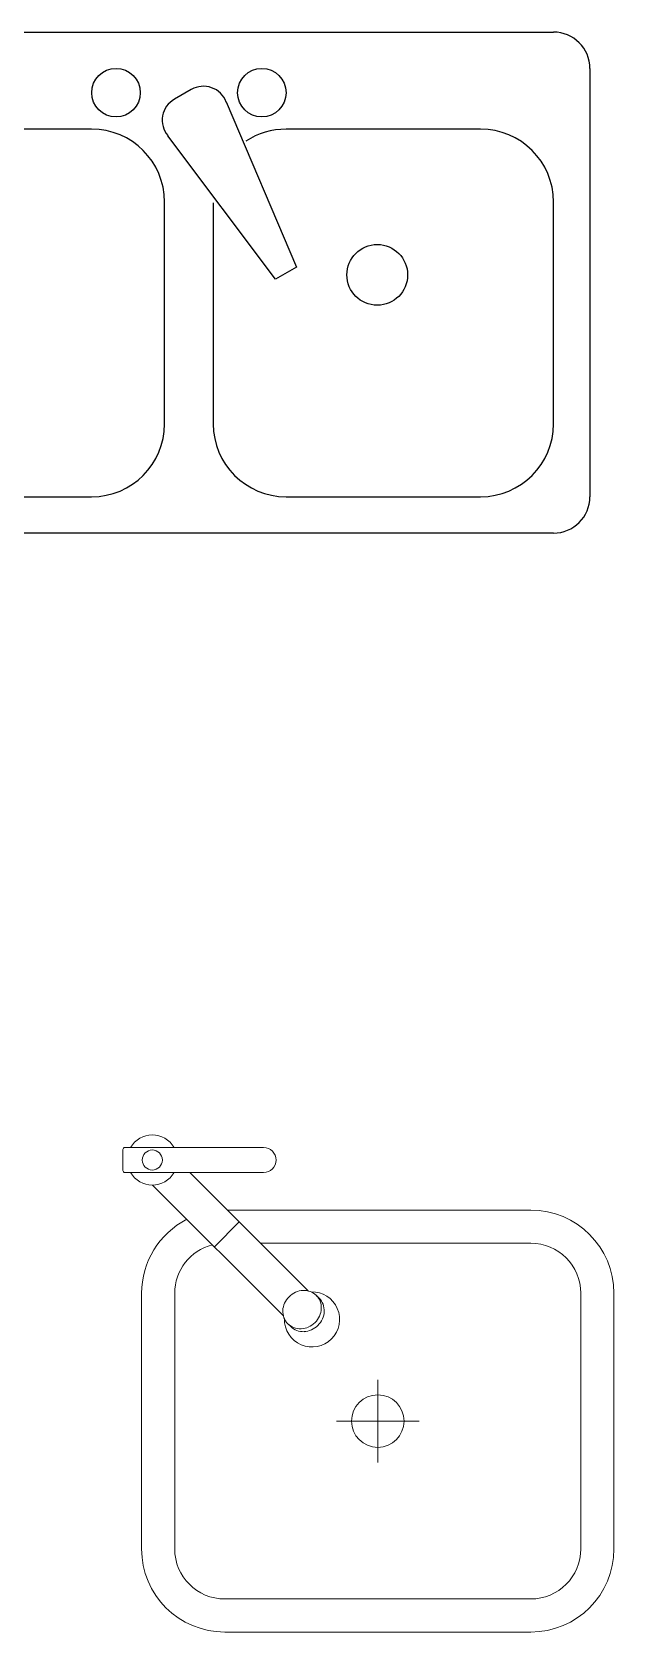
# Model space of a CAD drawing. Header units: metres. Extents: x 271.5 to 281.6, y 139.4 to 150.6.
# Drawn here: x 272.657 to 273.238, y 146.472 to 148.069 of the extents above; entities that cross this region are included whole.
import ezdxf

# ---------------------------------------------------------------- set-up
doc = ezdxf.new("R2010")
doc.units = ezdxf.units.M

msp = doc.modelspace()

# ---------------------------------------------------------------- linework, layer by layer
at = {"linetype": 'ByBlock'}
for p, q in [((272.4502, 148.0687), (273.1772, 148.0687)), ((273.2135, 148.0324), (273.2135, 147.605)), ((272.8161, 148.0114), (272.7992, 148.0017)), ((272.8509, 147.9989), (272.9211, 147.8342)), ((272.7167, 147.9718), (272.5229, 147.9718)), ((272.9001, 147.8221), (272.7926, 147.9653)), ((273.1045, 147.9718), (272.9106, 147.9718)), ((272.7894, 147.6777), (272.7894, 147.8991)), ((272.8379, 147.8982), (272.8379, 147.6777)), ((273.1772, 147.6777), (273.1772, 147.8991)), ((272.9211, 147.8342), (272.9001, 147.8221)), ((272.5229, 147.605), (272.7167, 147.605)), ((272.9106, 147.605), (273.1045, 147.605)), ((273.1772, 147.5686), (272.4502, 147.5686))]:
    msp.add_line(p, q, dxfattribs=at)
at = {"color": 0, "lineweight": 18}
for p, q in [((272.7479, 146.9537), (272.7479, 146.9327)), ((272.8881, 146.9557), (272.7499, 146.9557)), ((272.8881, 146.9307), (272.7499, 146.9307)), ((272.9327, 146.8126), (272.8145, 146.9307)), ((272.9079, 146.7878), (272.7775, 146.9182)), ((272.8391, 146.8566), (272.8639, 146.8814)), ((272.852, 146.8932), (273.002, 146.8932)), ((273.1545, 146.8932), (273.002, 146.8932)), ((272.7665, 146.5552), (272.7665, 146.8102)), ((272.9435, 146.8052), (272.9407, 146.8081)), ((272.9435, 146.8052), (272.9407, 146.8081)), ((273.2375, 146.5552), (273.2375, 146.8102)), ((272.9152, 146.777), (272.9124, 146.7798)), ((272.9152, 146.777), (272.9124, 146.7798)), ((273.002, 146.4722), (272.8495, 146.4722)), ((273.002, 146.4722), (273.1545, 146.4722))]:
    msp.add_line(p, q, dxfattribs=at)
at = {"color": 0, "lineweight": 5}
for p, q in [((272.885, 146.8602), (273.002, 146.8602)), ((273.1545, 146.8602), (273.002, 146.8602)), ((272.7995, 146.5552), (272.7995, 146.8102)), ((273.2045, 146.5552), (273.2045, 146.8102)), ((273.002, 146.6415), (273.002, 146.724)), ((272.9608, 146.6827), (273.0433, 146.6827)), ((273.002, 146.5052), (272.8495, 146.5052)), ((273.002, 146.5052), (273.1545, 146.5052))]:
    msp.add_line(p, q, dxfattribs=at)
at = {"linetype": 'ByBlock'}
for centre, radius in [((272.741, 148.0082), 0.0242), ((272.8864, 148.0082), 0.0242), ((273.0015, 147.8264), 0.0303)]:
    msp.add_circle(centre, radius, dxfattribs=at)
at = {"color": 0, "lineweight": 5}
for centre, radius in [((272.7772, 146.9432), 0.01), ((273.002, 146.6827), 0.0262)]:
    msp.add_circle(centre, radius, dxfattribs=at)
at = {"linetype": 'ByBlock'}
for centre, radius, start, end in [((273.1772, 148.0324), 0.0363, 0, 90), ((272.8282, 147.9904), 0.0242, 20.5377, 120), ((272.8113, 147.9807), 0.0242, 120, 219.4623), ((272.7167, 147.8991), 0.0727, 0, 90), ((272.9106, 147.8991), 0.0727, 90, 123.393), ((273.1045, 147.8991), 0.0727, 0, 90), ((272.7167, 147.6777), 0.0727, 270, 0), ((272.9106, 147.6777), 0.0727, 180, 270), ((273.1045, 147.6777), 0.0727, 270, 0), ((273.1772, 147.605), 0.0363, 270, 0)]:
    msp.add_arc(centre, radius, start, end, dxfattribs=at)
at = {"color": 0, "lineweight": 18}
for centre, radius, start, end in [((272.7772, 146.9432), 0.025, 30, 150), ((272.7499, 146.9537), 0.002, 90, 180), ((272.8881, 146.9432), 0.0125, 270, 90), ((272.7499, 146.9327), 0.002, 180, 270), ((272.7772, 146.9432), 0.025, 210, 330), ((272.8495, 146.8102), 0.083, 117.1465, 180), ((273.1545, 146.8102), 0.083, 0, 90), ((272.9273, 146.7922), 0.02, 155.7376, 177.4294), ((272.9273, 146.7922), 0.02, 155.7376, 177.4294), ((272.9364, 146.7841), 0.0275, 178.3907, 91.6093), ((272.929, 146.7914), 0.0218, 135, 155.7376), ((272.929, 146.7914), 0.0218, 135, 155.7376), ((272.929, 146.7914), 0.0218, 114.2624, 135), ((272.929, 146.7914), 0.0218, 114.2624, 135), ((272.9283, 146.7931), 0.02, 92.5706, 114.2624), ((272.9283, 146.7931), 0.02, 92.5706, 114.2624), ((272.9282, 146.7946), 0.0185, 69.3779, 92.5706), ((272.9282, 146.7946), 0.0185, 69.3779, 92.5706), ((272.9288, 146.7963), 0.0168, 45, 69.3779), ((272.9288, 146.7963), 0.0168, 45, 69.3779), ((272.9288, 146.7963), 0.0168, 20.6221, 45), ((272.9288, 146.7963), 0.0168, 20.6221, 45), ((272.9317, 146.7934), 0.0168, 20.6221, 45), ((272.9317, 146.7934), 0.0168, 20.6221, 45), ((272.9272, 146.7957), 0.0185, 357.4294, 20.6221), ((272.9272, 146.7957), 0.0185, 357.4294, 20.6221), ((272.9301, 146.7928), 0.0185, 357.4294, 20.6221), ((272.9301, 146.7928), 0.0185, 357.4294, 20.6221), ((272.9258, 146.7923), 0.0185, 177.4294, 200.6221), ((272.9258, 146.7923), 0.0185, 177.4294, 200.6221), ((272.9242, 146.7917), 0.0168, 200.6221, 225), ((272.9242, 146.7917), 0.0168, 200.6221, 225), ((272.924, 146.7965), 0.0218, 315, 335.7376), ((272.9269, 146.7936), 0.0218, 315, 335.7376), ((272.9257, 146.7957), 0.02, 335.7376, 357.4294), ((272.9257, 146.7957), 0.02, 335.7376, 357.4294), ((272.9286, 146.7929), 0.02, 335.7376, 357.4294), ((272.9286, 146.7929), 0.02, 335.7376, 357.4294), ((272.9242, 146.7917), 0.0168, 225, 249.3779), ((272.9242, 146.7917), 0.0168, 225, 249.3779), ((272.9271, 146.7888), 0.0168, 225, 249.3779), ((272.9271, 146.7888), 0.0168, 225, 249.3779), ((272.9248, 146.7933), 0.0185, 249.3779, 272.5706), ((272.9248, 146.7933), 0.0185, 249.3779, 272.5706), ((272.9277, 146.7904), 0.0185, 249.3779, 272.5706), ((272.9248, 146.7948), 0.02, 272.5706, 294.2624), ((272.9276, 146.7919), 0.02, 272.5706, 294.2624), ((272.9276, 146.7919), 0.02, 272.5706, 294.2624), ((272.924, 146.7965), 0.0218, 294.2624, 315), ((272.924, 146.7965), 0.0218, 294.2624, 315), ((272.9269, 146.7936), 0.0218, 294.2624, 315), ((272.8495, 146.5552), 0.083, 180, 270), ((273.1545, 146.5552), 0.083, 270, 0)]:
    msp.add_arc(centre, radius, start, end, dxfattribs=at)
at = {"color": 0, "lineweight": 5}
for centre, start, end in [((272.8495, 146.8102), 104.4074, 180), ((273.1545, 146.8102), 0, 90), ((272.8495, 146.5552), 180, 270), ((273.1545, 146.5552), 270, 0)]:
    msp.add_arc(centre, 0.05, start, end, dxfattribs=at)

doc.saveas('drawing.dxf')
